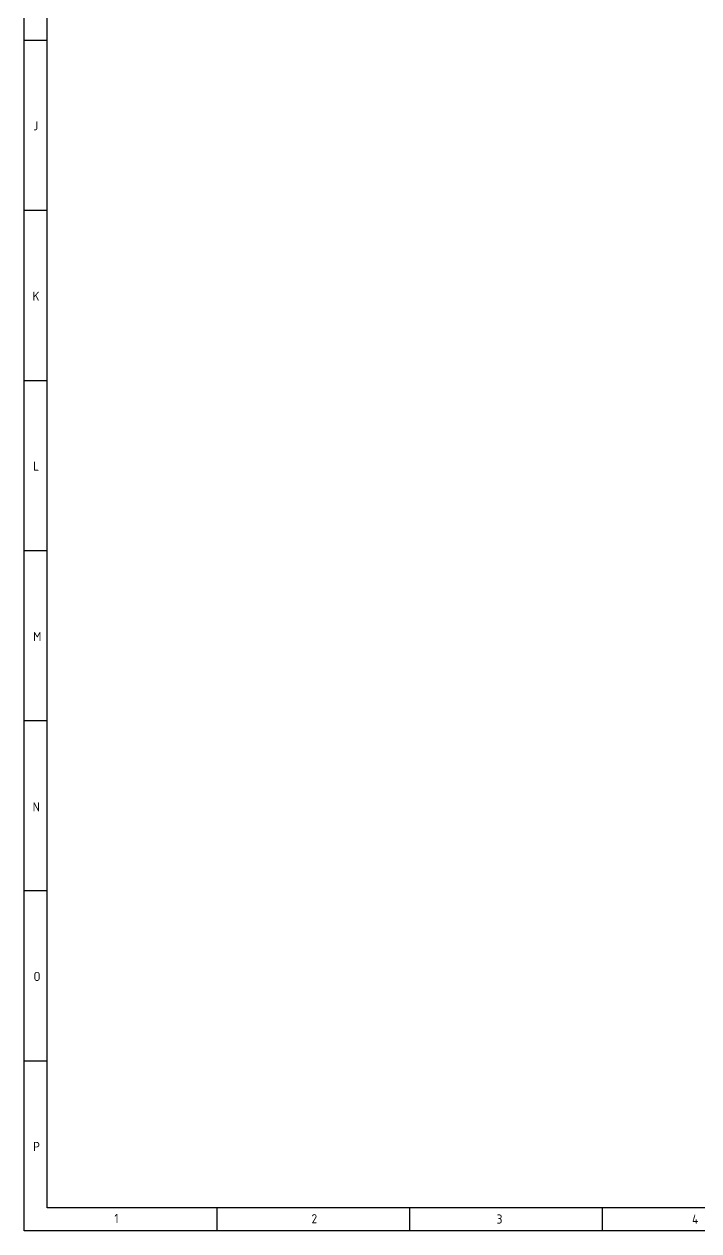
# Model space of a CAD drawing. Header units: inches. Extents: x 985 to 11353, y 526 to 2181.
# Drawn here: x 6222.5 to 6498.7, y 1067.5 to 1561.3 of the extents above; entities that cross this region are included whole.
import ezdxf

# ---------------------------------------------------------------- set-up
doc = ezdxf.new("R2010")
doc.units = ezdxf.units.IN
doc.header["$MEASUREMENT"] = 0
doc.layers.add('CABLE ROUTE FOR TOTAL PLANE-EMBED 2_DWG$0$SILICAGEL BORDER', color=7, linetype='Continuous')
doc.styles.get("Standard").update_dxf_attribs({"font": 'isocp3.shx'})

# ---------------------------------------------------------------- blocks, each defined once
blk = doc.blocks.new('240A1')
at = {"color": 0, "lineweight": -3}
for p, q in [((1045274.97, 286506.22), (1045279.97, 286506.22)), ((1045274.97, 286469.1), (1045279.97, 286469.1)), ((1045274.97, 286431.97), (1045279.97, 286431.97)), ((1045274.97, 286394.85), (1045279.97, 286394.85)), ((1045274.97, 286357.72), (1045279.97, 286357.72)), ((1045274.97, 286320.6), (1045279.97, 286320.6)), ((1045274.97, 286283.47), (1045279.97, 286283.47)), ((1045317.02, 286251.35), (1045317.02, 286246.35)), ((1045359.07, 286251.35), (1045359.07, 286246.35)), ((1045401.12, 286251.35), (1045401.12, 286246.35))]:
    blk.add_line(p, q, dxfattribs=at)
at = {"color": 5, "lineweight": -3}
blk.add_lwpolyline([(1045274.97, 286840.35), (1046115.97, 286840.35), (1046115.97, 286246.35), (1045274.97, 286246.35)], close=True, dxfattribs=at)
at = {"color": 0, "lineweight": -3}
blk.add_lwpolyline([(1045279.97, 286835.35), (1046110.97, 286835.35), (1046110.97, 286251.35), (1045279.97, 286251.35)], close=True, dxfattribs=at)
at = {"lineweight": -3, "char_height": 2, "attachment_point": 1}
for s, insert in [('J', (1045276.95, 286488.53)), ('K', (1045276.82, 286451.34)), ('L', (1045276.95, 286414.26)), ('M', (1045276.96, 286377.06)), ('N', (1045276.85, 286339.88)), ('O', (1045277.01, 286302.88)), ('P', (1045276.94, 286265.76)), ('1', (1045294.68, 286250.06)), ('2', (1045337.7, 286250)), ('3', (1045378.11, 286249.93)), ('4', (1045420.77, 286249.9))]:
    blk.add_mtext_dynamic_manual_height_columns(s, width=2, gutter_width=1, heights=[0], dxfattribs=dict(at, insert=insert))

msp = doc.modelspace()

# ---------------------------------------------------------------- block references
at = {"layer": 'CABLE ROUTE FOR TOTAL PLANE-EMBED 2_DWG$0$SILICAGEL BORDER', "color": 7, "xscale": 1.875, "yscale": 1.875, "zscale": 1.875}
msp.add_blockref('240A1', (-1953668.07, -535644.44), dxfattribs=at)

doc.saveas('drawing.dxf')
